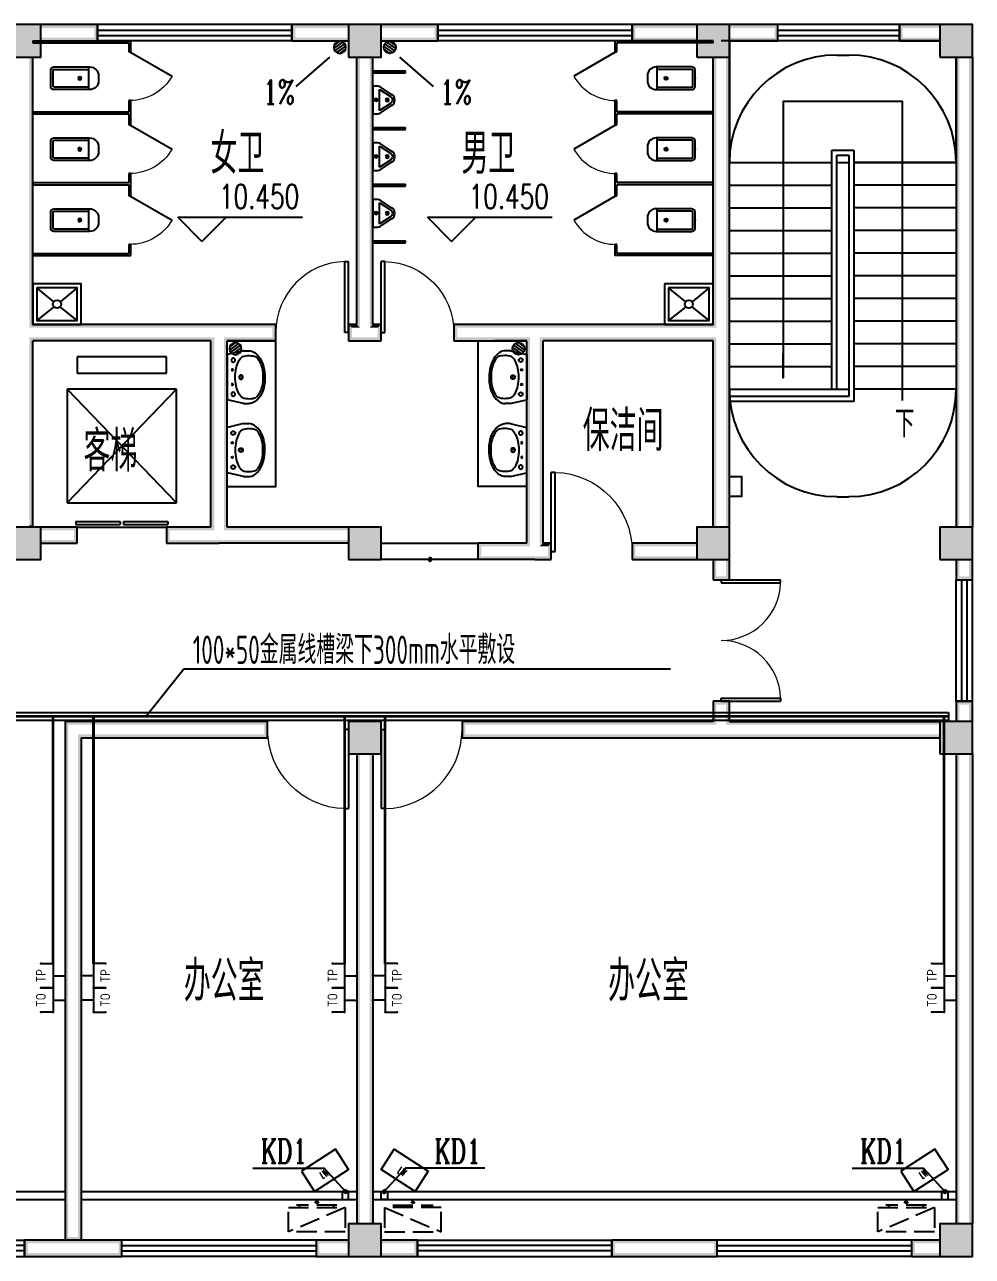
# Model space of a CAD drawing. Extents: x 6250600 to 6678662, y -692028 to -290561.
# Drawn here: x 6502230 to 6513930, y -542447 to -527247 of the extents above; entities that cross this region are included whole.
import ezdxf
from ezdxf.enums import TextEntityAlignment as Align

# ---------------------------------------------------------------- set-up
doc = ezdxf.new("R2010")
doc.units = 0
doc.header["$LTSCALE"] = 1000
doc.header["$MEASUREMENT"] = 0
doc.linetypes.add('DASH', pattern=[0.35, 0.25, -0.1])
doc.layers.get('0').update_dxf_attribs({"linetype": 'CONTINUOUS'})
for name, color, linetype in [('CABLETRAY', 4, 'CONTINUOUS'), ('EQUIP-通讯', 3, 'CONTINUOUS'), ('PUB_HATCH', 8, 'CONTINUOUS'), ('建筑底图', 251, 'CONTINUOUS'), ('排水', 221, 'CONTINUOUS'), ('电信', 7, 'CONTINUOUS'), ('电气文字', 7, 'CONTINUOUS')]:
    doc.layers.add(name, color=color, linetype=linetype)
doc.styles.add('_TCH_AXIS', font='COMPLEX', dxfattribs={"bigfont": 'GBCBIG'})
doc.styles.add('_TCH_DIM', font='SIMPLEX', dxfattribs={"bigfont": 'GBCBIG'})
doc.styles.add('_TCH_LABEL', font='COMPLEX', dxfattribs={"bigfont": 'GBCBIG'})
doc.styles.add('_TEL_DIM', font='sceie.shx', dxfattribs={"width": 0.8, "height": 3.5, "bigfont": 'sceic.shx'})
doc.styles.add('DIM_FONT', font='SIMPLEX', dxfattribs={"width": 0.7, "bigfont": 'GBCBIG'})
doc.styles.add('sceie', font='sceie.shx', dxfattribs={"width": 0.7, "bigfont": 'sceic.shx'})
doc.styles.add('schuco', font='sceie.shx', dxfattribs={"width": 0.7, "bigfont": 'sceic.shx'})

# ---------------------------------------------------------------- blocks, each defined once
blk = doc.blocks.new('$equip$00001847')
for p, q in [((-0.5, 0.499), (-0.5, 0.999)), ((0.5, 0.999), (0.5, 0.499)), ((0.5, 0.499), (-0.5, 0.499)), ((0, 0.5), (0, 0))]:
    blk.add_line(p, q)
for p in [(-0.5, 0.999), (0.5, 0.999), (-0.5, 0.499), (0, 0), (0.5, 0.499)]:
    blk.add_point(p)
at = {"color": 7, "style": '_TEL_DIM'}
blk.add_attdef('$TEXT$', text='', height=0.4, dxfattribs=at).set_placement((0, 0.999), align=Align.MIDDLE_CENTER)
at = {"color": 7, "style": '_TEL_DIM', "flags": 1}
blk.add_attdef('A', text='', height=0.00002, dxfattribs=at).set_placement((0, 0), align=Align.MIDDLE_CENTER)
blk = doc.blocks.new('$equip$00001867')
for p, q in [((-0.5, 0.499), (-0.5, 0.999)), ((0.5, 0.999), (0.5, 0.499)), ((0.5, 0.499), (-0.5, 0.499)), ((0, 0.5), (0, 0))]:
    blk.add_line(p, q)
for p in [(-0.5, 0.999), (0.5, 0.999), (-0.5, 0.499), (0, 0), (0.5, 0.499)]:
    blk.add_point(p)
at = {"color": 7, "style": '_TEL_DIM'}
blk.add_attdef('$TEXT$', text='', height=0.4, dxfattribs=at).set_placement((0, 0.999), align=Align.MIDDLE_CENTER)
at = {"color": 7, "style": '_TEL_DIM', "flags": 1}
blk.add_attdef('A', text='', height=0.00002, dxfattribs=at).set_placement((0, 0), align=Align.MIDDLE_CENTER)
blk = doc.blocks.new('$plan$00000344')
for p, q in [((-280, -10), (-280, 0)), ((280, 0), (280, -10)), ((-251, -189), (-251, -186)), ((-248, -183), (-250, -185))]:
    blk.add_line(p, q)
for points in [[(-280, 0), (280, 0)], [(-326, -200), (-280, -5)], [(326, -204), (280, -5)]]:
    blk.add_lwpolyline(points)
for points in [[(253, -188, 0.098208), (193, -141, 0.066287), (110, -111, 0.052428), (0, -100, 0.052428), (-110, -111, 0.066287), (-193, -141, 0.093876), (-251, -186, 0.171377)], [(-326, -200, 0.008223), (-326, -204, 0.149285)], [(-326, -266, 0.149285), (-304, -337, 0.107079), (-231, -408, 0.075625), (-131, -450, 0.062436), (-1, -467, 0.062436), (130, -452, 0.075625), (230, -410, 0.107079), (304, -339, 0.149285), (326, -268, 0.005205), (326, -266, 0.086596)], [(-250, -358, 0.091341), (-193, -401, 0.066287), (-110, -431, 0.052428), (0, -442, 0.052428), (110, -431, 0.066287), (193, -401, 0.091756), (250, -358, 0.171377)]]:
    blk.add_lwpolyline(points, format="xyb")
at = {"flags": 128}
for points in [[(-326, -204), (-326, -268)], [(326, -204), (326, -268)]]:
    blk.add_lwpolyline(points, dxfattribs=at)
for points in [[(-253, -188, 0.172546), (-250, -358, 0.726395)], [(253, -188, -0.172546), (250, -358, -0.726395)]]:
    blk.add_lwpolyline(points, format="xyb", dxfattribs=at)
for centre, radius in [((-210, -75), 24), ((-210, -75), 24), ((-210, -75), 24), ((-90, -65), 10), ((0, -170), 25), ((90, -65), 10), ((210, -75), 24)]:
    blk.add_circle(centre, radius)
at = {"lineweight": 13}
blk.add_circle((0, -170), 15, dxfattribs=at)
blk.add_arc((-250, -186), 1, 131.3224, 180)
blk = doc.blocks.new('_LV12')
for p, q in [((-250, -50), (-39, -219)), ((39, -219), (250, -50)), ((-250, -450), (-39, -281)), ((39, -281), (250, -450))]:
    blk.add_line(p, q)
for points in [[(300, -500), (300, 0), (-300, 0), (-300, -500)], [(250, -450), (250, -50), (-250, -50), (-250, -450)]]:
    blk.add_lwpolyline(points, close=True)
blk.add_circle((0, -250), 50)
blk = doc.blocks.new('$lvtry$00000171')
at = {"layer": '排水'}
for p, q in [((-74, 11), (-11, 74)), ((-70, -27), (27, 70)), ((-53, -53), (53, 53)), ((-27, -70), (70, 27)), ((11, -74), (74, -11))]:
    blk.add_line(p, q, dxfattribs=at)
blk.add_circle((0, 0), 75, dxfattribs=at)
blk.add_point((0, 0), dxfattribs=at)
blk = doc.blocks.new('$lvtry$00000200')
at = {"color": 0}
for p, q in [((-110, -40), (-110, -470)), ((100, -30), (-100, -30)), ((110, -470), (110, -40))]:
    blk.add_line(p, q, dxfattribs=at)
blk.add_lwpolyline([(100, 0), (-100, 0, 0.414214), (-140, -40), (-140, -480, 0.414214), (-30, -590), (30, -590, 0.414214), (140, -480), (140, -40, 0.414214)], format="xyb", close=True, dxfattribs=at)
blk.add_lwpolyline([(140, -470), (-140, -470)], dxfattribs=at)
blk.add_circle((0, -359), 20, dxfattribs=at)
for centre, start, end in [((-100, -40), 90, 180), ((100, -40), 0, 90)]:
    blk.add_arc(centre, 10, start, end, dxfattribs=at)
for p in [(0, 0), (0, -359)]:
    blk.add_point(p, dxfattribs=at)
blk = doc.blocks.new('$TCHSYS$APDOOR2D')
blk.add_line((0.5, 0), (0, 0.866))
at = {"lineweight": 13}
blk.add_arc((0.5, 0), 1, 120, 180, dxfattribs=at)
blk = doc.blocks.new('$lvtry$00000221')
at = {"color": 0}
for p, q in [((-124, -91), (-43, -216)), ((-116, -76), (116, -76)), ((43, -216), (124, -91))]:
    blk.add_line(p, q, dxfattribs=at)
blk.add_lwpolyline([(69, -231, -0.57735), (-69, -231), (-162, -88, -0.145378), (-170, -61), (-170, 0), (170, 0), (170, -61, -0.145378), (162, -88)], format="xyb", close=True, dxfattribs=at)
for centre, radius in [((0, -38), 17.7), ((0, -177), 20)]:
    blk.add_circle(centre, radius, dxfattribs=at)
for centre, radius, start, end in [((-116, -86), 10, 90, 213.0863), ((116, -86), 10, 326.9137, 90), ((0, -191), 50, 210, 330)]:
    blk.add_arc(centre, radius, start, end, dxfattribs=at)
for p in [(0, -38), (0, -177)]:
    blk.add_point(p, dxfattribs=at)
blk = doc.blocks.new('A$C2E081725')
at = {"linetype": 'DASH'}
for p, q in [((700, 94), (0, 394)), ((600, 64), (100, 64)), ((138, 94), (138, 64)), ((350, 8), (327, 39)), ((350, 49), (350, 0)), ((350, 8), (373, 39)), ((563, 94), (563, 64))]:
    blk.add_line(p, q, dxfattribs=at)
blk.add_lwpolyline([(0, 394), (0, 94), (700, 94), (700, 394)], close=True, dxfattribs=at)
blk = doc.blocks.new('$DorLib2D$00000002')
for p, q in [((-0.5, 0), (-0.5, 0.4875)), ((-0.475, 0.4875), (-0.5, 0.4875)), ((-0.475, 0), (-0.475, 0.4875)), ((0.475, 0), (0.475, 0.4875)), ((0.475, 0.4875), (0.5, 0.4875)), ((0.5, 0), (0.5, 0.4875)), ((-0.5, 0), (-0.475, 0)), ((0.5, 0), (0.475, 0))]:
    blk.add_line(p, q)
at = {"lineweight": 13}
for centre, start, end in [((-0.4875, 0), 0, 88.53072), ((0.4875, 0), 91.46928, 180)]:
    blk.add_arc(centre, 0.4875, start, end, dxfattribs=at)
blk = doc.blocks.new('_FZH')
blk.add_lwpolyline([(-0.5, -0.5), (0.5, -0.5), (0.5, 0.5), (-0.5, 0.5)], close=True)
at = {"layer": 'PUB_HATCH'}
blk.add_solid([(-0.5, -0.5), (0.5, -0.5), (-0.5, 0.5), (0.5, 0.5)], dxfattribs=at)
blk = doc.blocks.new('$WINLIB2D$00000001')
at = {"color": 0}
for points in [[(-0.5, 0.5), (-0.5, -0.5)], [(-0.5, 0.5), (0.5, 0.5)], [(0.5, -0.5), (0.5, 0.5)], [(0.5, 0.1667), (-0.5, 0.1667)], [(0.5, -0.1667), (-0.5, -0.1667)], [(-0.5, -0.5), (0.5, -0.5)]]:
    blk.add_lwpolyline(points, dxfattribs=at)
blk = doc.blocks.new('$DorLib2D$00000001')
for p, q in [((0.45, 0.975), (0.5, 0.975)), ((0.45, 0), (0.45, 0.975)), ((0.5, 0), (0.5, 0.975)), ((0.5, 0), (0.45, 0))]:
    blk.add_line(p, q)
at = {"lineweight": 13}
blk.add_arc((0.475, 0), 0.975, 91.4693, 180, dxfattribs=at)
blk = doc.blocks.new('$TCHSYS$WIN2D')
for p, q in [((-0.5, 0.5), (0.5, 0.5)), ((-0.5, 0.5), (-0.5, -0.5)), ((0.5, 0.5), (0.5, -0.5)), ((0.5, 0.167), (-0.5, 0.167)), ((0.5, -0.167), (-0.5, -0.167)), ((-0.5, -0.5), (0.5, -0.5))]:
    blk.add_line(p, q)
blk = doc.blocks.new('$TCHSYS$LDOR22D')
for p, q in [((-0.517, 0.833), (-0.017, 0.833)), ((-0.517, 0.833), (-0.517, 0.667)), ((-0.017, 0.833), (-0.017, 0.667)), ((0.017, 0.833), (0.017, 0.667)), ((0.017, 0.833), (0.517, 0.833)), ((0.517, 0.833), (0.517, 0.667)), ((-0.517, 0.667), (-0.017, 0.667)), ((0.017, 0.667), (0.517, 0.667)), ((-0.5, 0.5), (0.5, 0.5))]:
    blk.add_line(p, q)

msp = doc.modelspace()

# ---------------------------------------------------------------- hatches: boundary and pattern name
at = {"layer": '建筑底图'}
for points in [[(6502429.9, -527246.7), (6502029.9, -527246.7), (6502069.9, -527286.7), (6502389.9, -527286.7)], [(6502429.9, -527646.7), (6502429.9, -527246.7), (6502389.9, -527286.7), (6502389.9, -527606.7)], [(6502429.9, -527246.7), (6502429.9, -527286.7), (6503089.9, -527286.7), (6503129.9, -527246.7)], [(6503129.9, -527446.7), (6503129.9, -527246.7), (6503089.9, -527286.7), (6503089.9, -527406.7)], [(6506229.9, -527286.7), (6506229.9, -527246.7), (6505529.9, -527246.7), (6505569.9, -527286.7)], [(6505529.9, -527246.7), (6505529.9, -527446.7), (6505569.9, -527406.7), (6505569.9, -527286.7)], [(6506629.9, -527246.7), (6506229.9, -527246.7), (6506269.9, -527286.7), (6506589.9, -527286.7)], [(6506229.9, -527246.7), (6506229.9, -527646.7), (6506269.9, -527606.7), (6506269.9, -527286.7)], [(6506629.9, -527646.7), (6506629.9, -527246.7), (6506589.9, -527286.7), (6506589.9, -527606.7)], [(6506629.9, -527246.7), (6506629.9, -527286.7), (6507289.9, -527286.7), (6507329.9, -527246.7)], [(6507329.9, -527446.7), (6507329.9, -527246.7), (6507289.9, -527286.7), (6507289.9, -527406.7)], [(6510529.9, -527286.7), (6510529.9, -527246.7), (6509729.9, -527246.7), (6509769.9, -527286.7)], [(6509729.9, -527246.7), (6509729.9, -527446.7), (6509769.9, -527406.7), (6509769.9, -527286.7)], [(6510929.9, -527246.7), (6510529.9, -527246.7), (6510569.9, -527286.7), (6510889.9, -527286.7)], [(6510529.9, -527246.7), (6510529.9, -527646.7), (6510569.9, -527606.7), (6510569.9, -527286.7)], [(6510929.9, -527646.7), (6510929.9, -527246.7), (6510889.9, -527286.7), (6510889.9, -527606.7)], [(6510929.9, -527246.7), (6510929.9, -527286.7), (6511489.9, -527286.7), (6511529.9, -527246.7)], [(6511529.9, -527446.7), (6511529.9, -527246.7), (6511489.9, -527286.7), (6511489.9, -527406.7)], [(6513529.9, -527286.7), (6513529.9, -527246.7), (6513029.9, -527246.7), (6513069.9, -527286.7)], [(6513029.9, -527246.7), (6513029.9, -527446.7), (6513069.9, -527406.7), (6513069.9, -527286.7)], [(6513929.9, -527246.7), (6513529.9, -527246.7), (6513569.9, -527286.7), (6513889.9, -527286.7)], [(6513529.9, -527246.7), (6513529.9, -527646.7), (6513569.9, -527606.7), (6513569.9, -527286.7)], [(6513929.9, -527646.7), (6513929.9, -527246.7), (6513889.9, -527286.7), (6513889.9, -527606.7)], [(6502429.9, -527406.7), (6502429.9, -527446.7), (6503129.9, -527446.7), (6503089.9, -527406.7)], [(6506229.9, -527446.7), (6506229.9, -527406.7), (6505569.9, -527406.7), (6505529.9, -527446.7)], [(6506629.9, -527406.7), (6506629.9, -527446.7), (6507329.9, -527446.7), (6507289.9, -527406.7)], [(6510529.9, -527446.7), (6510529.9, -527406.7), (6509769.9, -527406.7), (6509729.9, -527446.7)], [(6510929.9, -527406.7), (6510929.9, -527446.7), (6511529.9, -527446.7), (6511489.9, -527406.7)], [(6513529.9, -527446.7), (6513529.9, -527406.7), (6513069.9, -527406.7), (6513029.9, -527446.7)], [(6502029.9, -527646.7), (6502429.9, -527646.7), (6502389.9, -527606.7), (6502069.9, -527606.7)], [(6502329.9, -527646.7), (6502289.9, -527646.7), (6502289.9, -530986.7), (6502329.9, -530946.7)], [(6506229.9, -527646.7), (6506629.9, -527646.7), (6506589.9, -527606.7), (6506269.9, -527606.7)], [(6506369.9, -527646.7), (6506329.9, -527646.7), (6506329.9, -530946.7), (6506369.9, -530986.7)], [(6506529.9, -527646.7), (6506489.9, -527646.7), (6506489.9, -530986.7), (6506529.9, -530946.7)], [(6510529.9, -527646.7), (6510929.9, -527646.7), (6510889.9, -527606.7), (6510569.9, -527606.7)], [(6510769.9, -527646.7), (6510729.9, -527646.7), (6510729.9, -530946.7), (6510769.9, -530986.7)], [(6510929.9, -527646.7), (6510889.9, -527646.7), (6510889.9, -531046.7), (6510929.9, -531046.7)], [(6513529.9, -527646.7), (6513929.9, -527646.7), (6513889.9, -527606.7), (6513569.9, -527606.7)], [(6513729.9, -533446.7), (6513769.9, -533446.7), (6513769.9, -527646.7), (6513729.9, -527646.7)], [(6513889.9, -533446.7), (6513929.9, -533446.7), (6513929.9, -527646.7), (6513889.9, -527646.7)], [(6504329.9, -530946.7), (6502329.9, -530946.7), (6502289.9, -530986.7), (6504329.9, -530986.7)], [(6504629.9, -530946.7), (6504329.9, -530946.7), (6504329.9, -530986.7), (6504629.9, -530986.7)], [(6505329.9, -530946.7), (6504629.9, -530946.7), (6504629.9, -530986.7), (6505289.9, -530986.7)], [(6505329.9, -531146.7), (6505329.9, -530946.7), (6505289.9, -530986.7), (6505289.9, -531106.7)], [(6506329.9, -530946.7), (6506229.9, -530946.7), (6506269.9, -530986.7), (6506369.9, -530986.7)], [(6506229.9, -530946.7), (6506229.9, -531146.7), (6506269.9, -531106.7), (6506269.9, -530986.7)], [(6506629.9, -530946.7), (6506529.9, -530946.7), (6506489.9, -530986.7), (6506589.9, -530986.7)], [(6506629.9, -531146.7), (6506629.9, -530946.7), (6506589.9, -530986.7), (6506589.9, -531106.7)], [(6508029.9, -530946.7), (6507529.9, -530946.7), (6507569.9, -530986.7), (6508029.9, -530986.7)], [(6507529.9, -530946.7), (6507529.9, -531146.7), (6507569.9, -531106.7), (6507569.9, -530986.7)], [(6508529.9, -530946.7), (6508029.9, -530946.7), (6508029.9, -530986.7), (6508529.9, -530986.7)], [(6510729.9, -530946.7), (6508529.9, -530946.7), (6508529.9, -530986.7), (6510769.9, -530986.7)], [(6510889.9, -533446.7), (6510929.9, -533446.7), (6510929.9, -531046.7), (6510889.9, -531046.7)], [(6504329.9, -531146.7), (6502329.9, -531146.7), (6502289.9, -531106.7), (6504329.9, -531106.7)], [(6502289.9, -533446.7), (6502329.9, -533446.7), (6502329.9, -531146.7), (6502289.9, -531106.7)], [(6504529.9, -531146.7), (6504329.9, -531146.7), (6504329.9, -531106.7), (6504569.9, -531106.7)], [(6504529.9, -533446.7), (6504529.9, -531146.7), (6504569.9, -531106.7), (6504569.9, -533486.7)], [(6504729.9, -533446.7), (6504729.9, -531146.7), (6504689.9, -531106.7), (6504689.9, -533486.7)], [(6504729.9, -531146.7), (6505329.9, -531146.7), (6505289.9, -531106.7), (6504689.9, -531106.7)], [(6506229.9, -531146.7), (6506429.9, -531146.7), (6506429.9, -531106.7), (6506269.9, -531106.7)], [(6506429.9, -531146.7), (6506629.9, -531146.7), (6506589.9, -531106.7), (6506429.9, -531106.7)], [(6507529.9, -531146.7), (6508029.9, -531146.7), (6508029.9, -531106.7), (6507569.9, -531106.7)], [(6508429.9, -531146.7), (6508029.9, -531146.7), (6508029.9, -531106.7), (6508469.9, -531106.7)], [(6508429.9, -533646.7), (6508429.9, -531146.7), (6508469.9, -531106.7), (6508469.9, -533686.7)], [(6508629.9, -533646.7), (6508629.9, -531146.7), (6508589.9, -531106.7), (6508589.9, -533686.7)], [(6510729.9, -531146.7), (6508629.9, -531146.7), (6508589.9, -531106.7), (6510769.9, -531106.7)], [(6510729.9, -533446.7), (6510769.9, -533446.7), (6510769.9, -531106.7), (6510729.9, -531146.7)], [(6502429.9, -533446.7), (6502029.9, -533446.7), (6502069.9, -533486.7), (6502389.9, -533486.7)], [(6502273.3, -533446.7), (6502329.9, -533446.7), (6502301.6, -533418.4)], [(6502429.9, -533846.7), (6502429.9, -533446.7), (6502389.9, -533486.7), (6502389.9, -533806.7)], [(6502429.9, -533446.7), (6502429.9, -533486.7), (6502839.9, -533486.7), (6502879.9, -533446.7)], [(6502879.9, -533646.7), (6502879.9, -533446.7), (6502839.9, -533486.7), (6502839.9, -533606.7)], [(6504529.9, -533446.7), (6503979.9, -533446.7), (6504019.9, -533486.7), (6504569.9, -533486.7)], [(6503979.9, -533446.7), (6503979.9, -533646.7), (6504019.9, -533606.7), (6504019.9, -533486.7)], [(6506229.9, -533486.7), (6506229.9, -533446.7), (6504729.9, -533446.7), (6504689.9, -533486.7)], [(6506629.9, -533446.7), (6506229.9, -533446.7), (6506269.9, -533486.7), (6506589.9, -533486.7)], [(6506229.9, -533446.7), (6506229.9, -533846.7), (6506269.9, -533806.7), (6506269.9, -533486.7)], [(6506629.9, -533846.7), (6506629.9, -533446.7), (6506589.9, -533486.7), (6506589.9, -533806.7)], [(6510929.9, -533446.7), (6510529.9, -533446.7), (6510569.9, -533486.7), (6510889.9, -533486.7)], [(6510529.9, -533446.7), (6510529.9, -533846.7), (6510569.9, -533806.7), (6510569.9, -533486.7)], [(6510929.9, -533846.7), (6510929.9, -533446.7), (6510889.9, -533486.7), (6510889.9, -533806.7)], [(6513929.9, -533446.7), (6513529.9, -533446.7), (6513569.9, -533486.7), (6513889.9, -533486.7)], [(6513529.9, -533446.7), (6513529.9, -533846.7), (6513569.9, -533806.7), (6513569.9, -533486.7)], [(6513929.9, -533846.7), (6513929.9, -533446.7), (6513889.9, -533486.7), (6513889.9, -533806.7)], [(6502429.9, -533606.7), (6502429.9, -533646.7), (6502879.9, -533646.7), (6502839.9, -533606.7)], [(6503979.9, -533646.7), (6504629.9, -533646.7), (6504629.9, -533606.7), (6504019.9, -533606.7)], [(6506229.9, -533646.7), (6506229.9, -533606.7), (6504629.9, -533606.7), (6504629.9, -533646.7)], [(6508429.9, -533646.7), (6507829.9, -533646.7), (6507829.9, -533686.7), (6508469.9, -533686.7)], [(6507829.9, -533846.7), (6507829.9, -533646.7), (6507869.9, -533646.7), (6507869.9, -533846.7)], [(6508729.9, -533646.7), (6508629.9, -533646.7), (6508589.9, -533686.7), (6508689.9, -533686.7)], [(6508729.9, -533846.7), (6508729.9, -533646.7), (6508689.9, -533686.7), (6508689.9, -533806.7)], [(6510529.9, -533686.7), (6510529.9, -533646.7), (6509729.9, -533646.7), (6509769.9, -533686.7)], [(6509729.9, -533646.7), (6509729.9, -533846.7), (6509769.9, -533806.7), (6509769.9, -533686.7)], [(6502029.9, -533846.7), (6502429.9, -533846.7), (6502389.9, -533806.7), (6502069.9, -533806.7)], [(6506229.9, -533846.7), (6506629.9, -533846.7), (6506589.9, -533806.7), (6506269.9, -533806.7)], [(6508529.9, -533846.7), (6507829.9, -533846.7), (6507829.9, -533806.7), (6508529.9, -533806.7)], [(6508529.9, -533846.7), (6508729.9, -533846.7), (6508689.9, -533806.7), (6508529.9, -533806.7)], [(6510529.9, -533846.7), (6510529.9, -533806.7), (6509769.9, -533806.7), (6509729.9, -533846.7)], [(6510529.9, -533846.7), (6510929.9, -533846.7), (6510889.9, -533806.7), (6510569.9, -533806.7)], [(6513529.9, -533846.7), (6513929.9, -533846.7), (6513889.9, -533806.7), (6513569.9, -533806.7)], [(6510769.9, -533846.7), (6510729.9, -533846.7), (6510729.9, -534096.7), (6510769.9, -534056.7)], [(6510929.9, -533846.7), (6510889.9, -533846.7), (6510889.9, -534056.7), (6510929.9, -534096.7)], [(6513769.9, -533846.7), (6513729.9, -533846.7), (6513729.9, -534096.7), (6513769.9, -534056.7)], [(6513929.9, -533846.7), (6513889.9, -533846.7), (6513889.9, -534056.7), (6513929.9, -534096.7)], [(6510729.9, -534096.7), (6510929.9, -534096.7), (6510889.9, -534056.7), (6510769.9, -534056.7)], [(6513729.9, -534096.7), (6513929.9, -534096.7), (6513889.9, -534056.7), (6513769.9, -534056.7)], [(6510929.9, -535596.7), (6510729.9, -535596.7), (6510769.9, -535636.7), (6510889.9, -535636.7)], [(6510729.9, -535596.7), (6510729.9, -535846.7), (6510769.9, -535886.7), (6510769.9, -535636.7)], [(6510929.9, -535846.7), (6510929.9, -535596.7), (6510889.9, -535636.7), (6510889.9, -535886.7)], [(6513929.9, -535596.7), (6513729.9, -535596.7), (6513769.9, -535636.7), (6513889.9, -535636.7)], [(6513729.9, -535846.7), (6513769.9, -535846.7), (6513769.9, -535636.7), (6513729.9, -535596.7)], [(6513889.9, -535846.7), (6513929.9, -535846.7), (6513929.9, -535596.7), (6513889.9, -535636.7)], [(6505229.9, -535846.7), (6502729.9, -535846.7), (6502769.9, -535886.7), (6505189.9, -535886.7)], [(6502729.9, -535846.7), (6502729.9, -542246.7), (6502769.9, -542246.7), (6502769.9, -535886.7)], [(6505229.9, -536046.7), (6505229.9, -535846.7), (6505189.9, -535886.7), (6505189.9, -536006.7)], [(6506629.9, -535846.7), (6506229.9, -535846.7), (6506269.9, -535886.7), (6506589.9, -535886.7)], [(6506229.9, -535846.7), (6506229.9, -536246.7), (6506269.9, -536206.7), (6506269.9, -535886.7)], [(6506629.9, -536246.7), (6506629.9, -535846.7), (6506589.9, -535886.7), (6506589.9, -536206.7)], [(6510729.9, -535846.7), (6507629.9, -535846.7), (6507669.9, -535886.7), (6510769.9, -535886.7)], [(6507629.9, -535846.7), (6507629.9, -536046.7), (6507669.9, -536006.7), (6507669.9, -535886.7)], [(6513529.9, -535886.7), (6513529.9, -535846.7), (6510929.9, -535846.7), (6510889.9, -535886.7)], [(6513929.9, -535846.7), (6513529.9, -535846.7), (6513569.9, -535886.7), (6513889.9, -535886.7)], [(6513529.9, -535846.7), (6513529.9, -536246.7), (6513569.9, -536206.7), (6513569.9, -535886.7)], [(6513929.9, -536246.7), (6513929.9, -535846.7), (6513889.9, -535886.7), (6513889.9, -536206.7)], [(6502929.9, -536046.7), (6505229.9, -536046.7), (6505189.9, -536006.7), (6502889.9, -536006.7)], [(6502929.9, -536046.7), (6502929.9, -542246.7), (6502889.9, -542246.7), (6502889.9, -536006.7)], [(6507629.9, -536046.7), (6510829.9, -536046.7), (6510829.9, -536006.7), (6507669.9, -536006.7)], [(6513529.9, -536046.7), (6513529.9, -536006.7), (6510829.9, -536006.7), (6510829.9, -536046.7)], [(6506229.9, -536246.7), (6506629.9, -536246.7), (6506589.9, -536206.7), (6506269.9, -536206.7)], [(6506329.9, -542046.7), (6506369.9, -542046.7), (6506369.9, -536246.7), (6506329.9, -536246.7)], [(6506489.9, -542046.7), (6506529.9, -542046.7), (6506529.9, -536246.7), (6506489.9, -536246.7)], [(6513529.9, -536246.7), (6513929.9, -536246.7), (6513889.9, -536206.7), (6513569.9, -536206.7)], [(6513729.9, -542046.7), (6513769.9, -542046.7), (6513769.9, -536246.7), (6513729.9, -536246.7)], [(6513889.9, -542046.7), (6513929.9, -542046.7), (6513929.9, -536246.7), (6513889.9, -536246.7)], [(6506629.9, -542046.7), (6506229.9, -542046.7), (6506269.9, -542086.7), (6506589.9, -542086.7)], [(6506229.9, -542046.7), (6506229.9, -542446.7), (6506269.9, -542406.7), (6506269.9, -542086.7)], [(6506629.9, -542446.7), (6506629.9, -542046.7), (6506589.9, -542086.7), (6506589.9, -542406.7)], [(6513929.9, -542046.7), (6513529.9, -542046.7), (6513569.9, -542086.7), (6513889.9, -542086.7)], [(6513529.9, -542046.7), (6513529.9, -542446.7), (6513569.9, -542406.7), (6513569.9, -542086.7)], [(6513929.9, -542446.7), (6513929.9, -542046.7), (6513889.9, -542086.7), (6513889.9, -542406.7)], [(6502829.9, -542246.7), (6502229.9, -542246.7), (6502269.9, -542286.7), (6502829.9, -542286.7)], [(6502229.9, -542246.7), (6502229.9, -542446.7), (6502269.9, -542406.7), (6502269.9, -542286.7)], [(6502929.9, -542246.7), (6502729.9, -542246.7), (6502729.9, -542206.7), (6502929.9, -542206.7)], [(6503429.9, -542246.7), (6502829.9, -542246.7), (6502829.9, -542286.7), (6503389.9, -542286.7)], [(6503429.9, -542446.7), (6503429.9, -542246.7), (6503389.9, -542286.7), (6503389.9, -542406.7)], [(6506229.9, -542286.7), (6506229.9, -542246.7), (6505829.9, -542246.7), (6505869.9, -542286.7)], [(6505829.9, -542246.7), (6505829.9, -542446.7), (6505869.9, -542406.7), (6505869.9, -542286.7)], [(6506629.9, -542246.7), (6506629.9, -542286.7), (6507039.9, -542286.7), (6507079.9, -542246.7)], [(6507079.9, -542446.7), (6507079.9, -542246.7), (6507039.9, -542286.7), (6507039.9, -542406.7)], [(6510129.9, -542246.7), (6509479.9, -542246.7), (6509519.9, -542286.7), (6510129.9, -542286.7)], [(6509479.9, -542246.7), (6509479.9, -542446.7), (6509519.9, -542406.7), (6509519.9, -542286.7)], [(6510779.9, -542246.7), (6510129.9, -542246.7), (6510129.9, -542286.7), (6510739.9, -542286.7)], [(6510779.9, -542446.7), (6510779.9, -542246.7), (6510739.9, -542286.7), (6510739.9, -542406.7)], [(6513529.9, -542286.7), (6513529.9, -542246.7), (6513179.9, -542246.7), (6513219.9, -542286.7)], [(6513179.9, -542246.7), (6513179.9, -542446.7), (6513219.9, -542406.7), (6513219.9, -542286.7)], [(6502229.9, -542446.7), (6502829.9, -542446.7), (6502829.9, -542406.7), (6502269.9, -542406.7)], [(6502829.9, -542446.7), (6503429.9, -542446.7), (6503389.9, -542406.7), (6502829.9, -542406.7)], [(6506229.9, -542446.7), (6506229.9, -542406.7), (6505869.9, -542406.7), (6505829.9, -542446.7)], [(6506229.9, -542446.7), (6506629.9, -542446.7), (6506589.9, -542406.7), (6506269.9, -542406.7)], [(6506629.9, -542406.7), (6506629.9, -542446.7), (6507079.9, -542446.7), (6507039.9, -542406.7)], [(6509479.9, -542446.7), (6510129.9, -542446.7), (6510129.9, -542406.7), (6509519.9, -542406.7)], [(6510129.9, -542446.7), (6510779.9, -542446.7), (6510739.9, -542406.7), (6510129.9, -542406.7)], [(6513529.9, -542446.7), (6513529.9, -542406.7), (6513219.9, -542406.7), (6513179.9, -542446.7)], [(6513529.9, -542446.7), (6513929.9, -542446.7), (6513889.9, -542406.7), (6513569.9, -542406.7)]]:
    msp.add_hatch(color=256, dxfattribs=at).paths.add_polyline_path(points)

# ---------------------------------------------------------------- linework, layer by layer
for p, q in [((6503722, -535786.8), (6504193.3, -535195)), ((6504193.3, -535195), (6510204.7, -535195))]:
    msp.add_line(p, q)
at = {"layer": 'CABLETRAY'}
for p, q in [((6499211.7, -535733.3), (6513635.2, -535733.3)), ((6513635.2, -535733.3), (6513635.2, -535833.3)), ((6513635.2, -535833.3), (6499211.7, -535833.3))]:
    msp.add_line(p, q, dxfattribs=at)
at = {"layer": '建筑底图'}
for p, q in [((6503129.9, -527246.7), (6502429.9, -527246.7)), ((6503129.9, -527446.7), (6503129.9, -527246.7)), ((6506229.9, -527246.7), (6505529.9, -527246.7)), ((6505529.9, -527246.7), (6505529.9, -527446.7)), ((6507329.9, -527246.7), (6506629.9, -527246.7)), ((6507329.9, -527446.7), (6507329.9, -527246.7)), ((6510529.9, -527246.7), (6509729.9, -527246.7)), ((6509729.9, -527246.7), (6509729.9, -527446.7)), ((6511529.9, -527246.7), (6510929.9, -527246.7)), ((6511529.9, -527446.7), (6511529.9, -527246.7)), ((6513529.9, -527246.7), (6513029.9, -527246.7)), ((6513029.9, -527246.7), (6513029.9, -527446.7)), ((6502329.9, -527446.7), (6502329.9, -527471.7)), ((6502329.9, -527446.7), (6503542.4, -527446.7)), ((6502329.9, -527471.7), (6503517.4, -527471.7)), ((6502429.9, -527446.7), (6503129.9, -527446.7)), ((6503517.4, -527471.7), (6503517.4, -527584.2)), ((6503517.4, -527584.2), (6503542.4, -527584.2)), ((6503542.4, -527584.2), (6503542.4, -527446.7)), ((6505529.9, -527446.7), (6506229.9, -527446.7)), ((6506629.9, -527446.7), (6507329.9, -527446.7)), ((6510729.9, -527446.7), (6509517.4, -527446.7)), ((6509517.4, -527446.7), (6509517.4, -527584.2)), ((6509517.4, -527584.2), (6509542.4, -527584.2)), ((6510729.9, -527471.7), (6509542.4, -527471.7)), ((6509542.4, -527584.2), (6509542.4, -527471.7)), ((6509729.9, -527446.7), (6510529.9, -527446.7)), ((6510729.9, -527471.7), (6510729.9, -527446.7)), ((6513529.9, -527446.7), (6510829.9, -527446.7)), ((6510929.9, -527446.7), (6511529.9, -527446.7)), ((6513529.9, -527446.7), (6510929.9, -527446.7)), ((6510929.9, -527446.7), (6510929.9, -528946.7)), ((6513029.9, -527446.7), (6513529.9, -527446.7)), ((6502329.9, -530946.7), (6502329.9, -527646.7)), ((6506329.9, -530946.7), (6506329.9, -527646.7)), ((6506529.9, -530946.7), (6506529.9, -527646.7)), ((6510729.9, -530946.7), (6510729.9, -527646.7)), ((6510929.9, -531046.7), (6510929.9, -527646.7)), ((6512254.9, -527621.7), (6512404.9, -527621.7)), ((6513729.9, -528846.7), (6513729.9, -527646.7)), ((6513729.9, -527646.7), (6513729.9, -533446.7)), ((6513729.9, -528946.7), (6513729.9, -527646.7)), ((6513929.9, -527646.7), (6513929.9, -533446.7)), ((6506329.9, -527841.1), (6506329.9, -527816.1)), ((6506529.9, -527816.1), (6506929.9, -527816.1)), ((6506529.9, -527841.1), (6506929.9, -527841.1)), ((6506929.9, -527841.1), (6506929.9, -527816.1)), ((6503517.4, -528184.2), (6503517.4, -528321.7)), ((6503542.4, -528184.2), (6503517.4, -528184.2)), ((6503542.4, -528334.2), (6503542.4, -528184.2)), ((6509517.4, -528184.2), (6509517.4, -528334.2)), ((6509542.4, -528184.2), (6509517.4, -528184.2)), ((6509542.4, -528321.7), (6509542.4, -528184.2)), ((6502329.9, -528321.7), (6502329.9, -528346.7)), ((6502329.9, -528321.7), (6503517.4, -528321.7)), ((6502329.9, -528346.7), (6503517.4, -528346.7)), ((6503517.4, -528346.7), (6503517.4, -528484.2)), ((6503542.4, -528484.2), (6503542.4, -528334.2)), ((6509517.4, -528334.2), (6509517.4, -528484.2)), ((6510729.9, -528321.7), (6509542.4, -528321.7)), ((6509542.4, -528484.2), (6509542.4, -528346.7)), ((6510729.9, -528346.7), (6509542.4, -528346.7)), ((6510729.9, -528346.7), (6510729.9, -528321.7)), ((6503517.4, -528484.2), (6503542.4, -528484.2)), ((6509517.4, -528484.2), (6509542.4, -528484.2)), ((6506329.9, -528540.6), (6506329.9, -528515.6)), ((6506529.9, -528515.6), (6506929.9, -528515.6)), ((6506529.9, -528540.6), (6506929.9, -528540.6)), ((6506929.9, -528540.6), (6506929.9, -528515.6)), ((6512194.9, -531746.7), (6512194.9, -528796.7)), ((6512194.9, -528796.7), (6512464.9, -528796.7)), ((6512464.9, -528796.7), (6512464.9, -531896.7)), ((6510929.9, -531746.7), (6510929.9, -528946.7)), ((6510929.9, -528946.7), (6512194.9, -528946.7)), ((6510929.9, -528946.7), (6512194.9, -528946.7)), ((6512254.9, -531746.7), (6512254.9, -528856.7)), ((6512254.9, -528856.7), (6512404.9, -528856.7)), ((6512254.9, -531746.7), (6512254.9, -528946.7)), ((6512254.9, -528946.7), (6512404.9, -528946.7)), ((6512404.9, -528856.7), (6512404.9, -531836.7)), ((6512404.9, -528946.7), (6512404.9, -531746.7)), ((6513729.9, -528946.7), (6512464.9, -528946.7)), ((6512464.9, -528946.7), (6513729.9, -528946.7)), ((6513729.9, -528946.7), (6513729.9, -531746.7)), ((6503517.4, -529084.2), (6503517.4, -529196.7)), ((6503542.4, -529084.2), (6503517.4, -529084.2)), ((6503542.4, -529209.2), (6503542.4, -529084.2)), ((6509517.4, -529084.2), (6509517.4, -529209.2)), ((6509542.4, -529084.2), (6509517.4, -529084.2)), ((6509542.4, -529196.7), (6509542.4, -529084.2)), ((6502329.9, -529196.7), (6502329.9, -529221.7)), ((6502329.9, -529196.7), (6503517.4, -529196.7)), ((6502329.9, -529221.7), (6503517.4, -529221.7)), ((6503517.4, -529221.7), (6503517.4, -529359.2)), ((6503542.4, -529359.2), (6503542.4, -529209.2)), ((6506329.9, -529240.1), (6506329.9, -529215.1)), ((6506529.9, -529215.1), (6506929.9, -529215.1)), ((6506529.9, -529240.1), (6506929.9, -529240.1)), ((6506929.9, -529240.1), (6506929.9, -529215.1)), ((6509517.4, -529209.2), (6509517.4, -529359.2)), ((6510729.9, -529196.7), (6509542.4, -529196.7)), ((6509542.4, -529359.2), (6509542.4, -529221.7)), ((6510729.9, -529221.7), (6509542.4, -529221.7)), ((6510729.9, -529221.7), (6510729.9, -529196.7)), ((6510929.9, -529226.7), (6512194.9, -529226.7)), ((6513729.9, -529226.7), (6512464.9, -529226.7)), ((6503517.4, -529359.2), (6503542.4, -529359.2)), ((6509517.4, -529359.2), (6509542.4, -529359.2)), ((6510929.9, -529506.7), (6512194.9, -529506.7)), ((6513729.9, -529506.7), (6512464.9, -529506.7)), ((6504419.4, -529922), (6504119.4, -529622)), ((6504119.4, -529622), (6505659.7, -529622)), ((6504419.4, -529922), (6504719.4, -529622)), ((6507501.4, -529922), (6507201.4, -529622)), ((6507201.4, -529622), (6508741.6, -529622)), ((6507501.4, -529922), (6507801.4, -529622)), ((6510929.9, -529786.7), (6512194.9, -529786.7)), ((6513729.9, -529786.7), (6512464.9, -529786.7)), ((6503517.4, -529959.2), (6503517.4, -530071.7)), ((6503542.4, -529959.2), (6503517.4, -529959.2)), ((6503542.4, -530096.7), (6503542.4, -529959.2)), ((6506329.9, -529939.6), (6506329.9, -529914.6)), ((6506529.9, -529914.6), (6506929.9, -529914.6)), ((6506529.9, -529939.6), (6506929.9, -529939.6)), ((6506929.9, -529939.6), (6506929.9, -529914.6)), ((6509517.4, -529959.2), (6509517.4, -530096.7)), ((6509542.4, -529959.2), (6509517.4, -529959.2)), ((6509542.4, -530071.7), (6509542.4, -529959.2)), ((6502329.9, -530071.7), (6502329.9, -530096.7)), ((6502329.9, -530071.7), (6503517.4, -530071.7)), ((6502329.9, -530096.7), (6503542.4, -530096.7)), ((6510729.9, -530096.7), (6509517.4, -530096.7)), ((6510729.9, -530071.7), (6509542.4, -530071.7)), ((6510729.9, -530096.7), (6510729.9, -530071.7)), ((6510929.9, -530066.7), (6512194.9, -530066.7)), ((6513729.9, -530066.7), (6512464.9, -530066.7)), ((6510929.9, -530346.7), (6512194.9, -530346.7)), ((6513729.9, -530346.7), (6512464.9, -530346.7)), ((6510929.9, -530626.7), (6512194.9, -530626.7)), ((6513729.9, -530626.7), (6512464.9, -530626.7)), ((6510929.9, -530906.7), (6512194.9, -530906.7)), ((6513729.9, -530906.7), (6512464.9, -530906.7)), ((6504329.9, -530946.7), (6502329.9, -530946.7)), ((6504629.9, -530946.7), (6504329.9, -530946.7)), ((6505329.9, -530946.7), (6504629.9, -530946.7)), ((6505329.9, -531146.7), (6505329.9, -530946.7)), ((6506329.9, -530946.7), (6506229.9, -530946.7)), ((6506229.9, -530946.7), (6506229.9, -531146.7)), ((6506629.9, -530946.7), (6506529.9, -530946.7)), ((6506629.9, -531146.7), (6506629.9, -530946.7)), ((6508029.9, -530946.7), (6507529.9, -530946.7)), ((6507529.9, -530946.7), (6507529.9, -531146.7)), ((6508529.9, -530946.7), (6508029.9, -530946.7)), ((6510729.9, -530946.7), (6508529.9, -530946.7)), ((6510929.9, -533446.7), (6510929.9, -531046.7)), ((6504329.9, -531146.7), (6502329.9, -531146.7)), ((6502329.9, -533446.7), (6502329.9, -531146.7)), ((6504529.9, -531146.7), (6504329.9, -531146.7)), ((6504529.9, -533446.7), (6504529.9, -531146.7)), ((6504729.9, -533446.7), (6504729.9, -531146.7)), ((6504729.9, -531146.7), (6505329.9, -531146.7)), ((6506229.9, -531146.7), (6506429.9, -531146.7)), ((6506429.9, -531146.7), (6506629.9, -531146.7)), ((6507529.9, -531146.7), (6508029.9, -531146.7)), ((6508429.9, -531146.7), (6508029.9, -531146.7)), ((6508429.9, -533646.7), (6508429.9, -531146.7)), ((6508629.9, -533646.7), (6508629.9, -531146.7)), ((6510729.9, -531146.7), (6508629.9, -531146.7)), ((6510729.9, -533446.7), (6510729.9, -531146.7)), ((6510929.9, -531186.7), (6512194.9, -531186.7)), ((6513729.9, -531186.7), (6512464.9, -531186.7)), ((6503979.9, -531346.7), (6502879.9, -531346.7)), ((6502879.9, -531346.7), (6502879.9, -531546.7)), ((6503979.9, -531546.7), (6503979.9, -531346.7)), ((6510929.9, -531466.7), (6512194.9, -531466.7)), ((6513729.9, -531466.7), (6512464.9, -531466.7)), ((6502879.9, -531546.7), (6503979.9, -531546.7)), ((6502754.9, -533146.7), (6504104.9, -531746.7)), ((6502754.9, -531746.7), (6504104.9, -533146.7)), ((6504104.9, -531746.7), (6502754.9, -531746.7)), ((6502754.9, -531746.7), (6502754.9, -533146.7)), ((6504104.9, -533146.7), (6504104.9, -531746.7)), ((6510929.9, -531746.7), (6512194.9, -531746.7)), ((6512404.9, -531836.7), (6510929.9, -531836.7)), ((6510929.9, -531896.7), (6510929.9, -531836.7)), ((6512194.9, -531746.7), (6512254.9, -531746.7)), ((6512194.9, -531746.7), (6512254.9, -531746.7)), ((6512254.9, -531746.7), (6512404.9, -531746.7)), ((6513729.9, -531746.7), (6512464.9, -531746.7)), ((6512464.9, -531896.7), (6510929.9, -531896.7)), ((6502754.9, -533146.7), (6504104.9, -533146.7)), ((6512254.9, -533071.8), (6512404.9, -533071.8)), ((6502879.9, -533446.7), (6502429.9, -533446.7)), ((6502879.9, -533646.7), (6502879.9, -533446.7)), ((6504529.9, -533446.7), (6503979.9, -533446.7)), ((6503979.9, -533446.7), (6503979.9, -533646.7)), ((6506229.9, -533446.7), (6504729.9, -533446.7)), ((6502429.9, -533646.7), (6502879.9, -533646.7)), ((6503979.9, -533646.7), (6504629.9, -533646.7)), ((6506229.9, -533646.7), (6504629.9, -533646.7)), ((6506629.9, -533646.7), (6507829.9, -533646.7)), ((6508429.9, -533646.7), (6507829.9, -533646.7)), ((6507829.9, -533846.7), (6507829.9, -533646.7)), ((6508729.9, -533646.7), (6508629.9, -533646.7)), ((6508729.9, -533846.7), (6508729.9, -533646.7)), ((6510529.9, -533646.7), (6509729.9, -533646.7)), ((6509729.9, -533646.7), (6509729.9, -533846.7)), ((6507829.9, -533846.7), (6506629.9, -533846.7)), ((6508529.9, -533846.7), (6507829.9, -533846.7)), ((6508529.9, -533846.7), (6508729.9, -533846.7)), ((6509729.9, -533846.7), (6510529.9, -533846.7)), ((6510729.9, -533846.7), (6510729.9, -534096.7)), ((6510929.9, -534096.7), (6510929.9, -533846.7)), ((6513729.9, -533846.7), (6513729.9, -534096.7)), ((6513929.9, -534096.7), (6513929.9, -533846.7)), ((6510729.9, -534096.7), (6510929.9, -534096.7)), ((6513729.9, -534096.7), (6513929.9, -534096.7)), ((6510929.9, -535596.7), (6510729.9, -535596.7)), ((6510729.9, -535596.7), (6510729.9, -535846.7)), ((6510929.9, -535846.7), (6510929.9, -535596.7)), ((6513929.9, -535596.7), (6513729.9, -535596.7)), ((6513729.9, -535596.7), (6513729.9, -535846.7)), ((6513929.9, -535846.7), (6513929.9, -535596.7)), ((6505229.9, -535846.7), (6502729.9, -535846.7)), ((6502729.9, -535846.7), (6502729.9, -542246.7)), ((6505229.9, -536046.7), (6505229.9, -535846.7)), ((6510729.9, -535846.7), (6507629.9, -535846.7)), ((6507629.9, -535846.7), (6507629.9, -536046.7)), ((6510929.9, -535846.7), (6513529.9, -535846.7)), ((6502929.9, -536046.7), (6505229.9, -536046.7)), ((6502929.9, -536046.7), (6502929.9, -542246.7)), ((6507629.9, -536046.7), (6510829.9, -536046.7)), ((6510829.9, -536046.7), (6513529.9, -536046.7)), ((6506329.9, -536246.7), (6506329.9, -542046.7)), ((6506529.9, -536246.7), (6506529.9, -542046.7)), ((6513729.9, -536246.7), (6513729.9, -542046.7)), ((6513929.9, -536246.7), (6513929.9, -542046.7)), ((6499329.9, -541646.7), (6502729.9, -541646.7)), ((6502929.9, -541646.7), (6506329.9, -541646.7)), ((6506529.9, -541646.7), (6510029.9, -541646.7)), ((6510029.9, -541646.7), (6513729.9, -541646.7)), ((6499329.9, -541746.7), (6502729.9, -541746.7)), ((6502929.9, -541746.7), (6506329.9, -541746.7)), ((6506529.9, -541746.7), (6510029.9, -541746.7)), ((6510029.9, -541746.7), (6513729.9, -541746.7)), ((6502829.9, -542246.7), (6502229.9, -542246.7)), ((6502229.9, -542246.7), (6502229.9, -542446.7)), ((6502929.9, -542246.7), (6502729.9, -542246.7)), ((6503429.9, -542246.7), (6502829.9, -542246.7)), ((6503429.9, -542446.7), (6503429.9, -542246.7)), ((6506229.9, -542246.7), (6505829.9, -542246.7)), ((6505829.9, -542246.7), (6505829.9, -542446.7)), ((6507079.9, -542246.7), (6506629.9, -542246.7)), ((6507079.9, -542446.7), (6507079.9, -542246.7)), ((6510129.9, -542246.7), (6509479.9, -542246.7)), ((6509479.9, -542246.7), (6509479.9, -542446.7)), ((6510779.9, -542246.7), (6510129.9, -542246.7)), ((6510779.9, -542446.7), (6510779.9, -542246.7)), ((6513529.9, -542246.7), (6513179.9, -542246.7)), ((6513179.9, -542246.7), (6513179.9, -542446.7)), ((6502229.9, -542446.7), (6502829.9, -542446.7)), ((6502829.9, -542446.7), (6503429.9, -542446.7)), ((6505829.9, -542446.7), (6506229.9, -542446.7)), ((6506629.9, -542446.7), (6507079.9, -542446.7)), ((6509479.9, -542446.7), (6510129.9, -542446.7)), ((6510129.9, -542446.7), (6510779.9, -542446.7)), ((6513179.9, -542446.7), (6513529.9, -542446.7))]:
    msp.add_line(p, q, dxfattribs=at)
for points in [[(6505581.6, -528008.8), (6505770.8, -527843.8), (6505997, -527646.6)], [(6507278.2, -528008.8), (6507088.9, -527843.8), (6506862.8, -527646.6)], [(6513067.4, -531886.7), (6513067.4, -528196.7), (6511592.4, -528196.7), (6511592.4, -531606.7), (6511592.4, -531306.7)], [(6504729.9, -532946.7), (6505329.9, -532946.7), (6505329.9, -531146.7), (6504729.9, -531146.7)], [(6508429.9, -532946.7), (6507829.9, -532946.7), (6507829.9, -531146.7), (6508429.9, -531146.7)], [(6510929.9, -532821.7), (6511079.9, -532821.7), (6511079.9, -533071.7), (6510929.9, -533071.7)], [(6505047.2, -541356.8), (6505928.3, -541356.8), (6506189.9, -541646.7)], [(6507912.5, -541356.8), (6506931.5, -541356.8), (6506669.9, -541646.7)], [(6512447.2, -541356.8), (6513328.3, -541356.8), (6513589.9, -541646.7)]]:
    msp.add_lwpolyline(points, dxfattribs=at)
for points in [[(6507227.8, -533828.5, 1), (6507244.1, -533865, 1)], [(6506176.5, -541631.9, 1), (6506203.3, -541661.6, 1)], [(6506683.3, -541631.9, 1), (6506656.5, -541661.6, 1)], [(6513576.5, -541631.9, 1), (6513603.3, -541661.6, 1)]]:
    msp.add_lwpolyline(points, format="xyb", close=True, dxfattribs=at)
for points in [[(6505647.1, -541394.3), (6505809.2, -541646.7), (6506229.9, -541376.5), (6506067.7, -541124.1)], [(6507212.7, -541394.3), (6507050.6, -541646.7), (6506629.9, -541376.5), (6506792, -541124.1)], [(6513047.1, -541394.3), (6513209.2, -541646.7), (6513629.9, -541376.5), (6513467.7, -541124.1)], [(6506149.9, -541746.7), (6506229.9, -541746.7), (6506229.9, -541646.7), (6506149.9, -541646.7)], [(6506709.9, -541746.7), (6506629.9, -541746.7), (6506629.9, -541646.7), (6506709.9, -541646.7)], [(6513549.9, -541746.7), (6513629.9, -541746.7), (6513629.9, -541646.7), (6513549.9, -541646.7)]]:
    msp.add_lwpolyline(points, close=True, dxfattribs=at)
for centre, start, end in [((6512254.9, -528946.7), 90, 180), ((6512404.9, -528946.7), 360, 90), ((6512254.9, -531746.7), 180, 270), ((6512404.9, -531746.7), 270, 0)]:
    msp.add_arc(centre, 1325, start, end, dxfattribs=at)
at = {"layer": '电信', "color": 4, "const_width": 35}
for points in [[(6492083.3, -538834.8), (6492083.3, -535783.3), (6513635.2, -535783.3)], [(6502580.2, -538833.7), (6502580.2, -535783.3)], [(6503079.6, -538833.7), (6503079.6, -535783.3)], [(6506180.2, -538833.7), (6506180.2, -535783.3)], [(6506679.6, -538833.7), (6506679.6, -535783.3)], [(6513580.2, -538833.7), (6513580.2, -535783.3)]]:
    msp.add_lwpolyline(points, dxfattribs=at)

# ---------------------------------------------------------------- block references
at = {"layer": 'EQUIP-通讯', "color": 1, "xscale": 300, "yscale": 300, "zscale": 300, "rotation": 90}
for name, p, values in [('$equip$00001867', (6502729.9, -538983.7), {'$TEXT$': 'TP'}), ('$equip$00001867', (6506329.9, -538983.7), {'$TEXT$': 'TP'}), ('$equip$00001867', (6513729.9, -538983.7), {'$TEXT$': 'TP'}), ('$equip$00001847', (6502729.9, -539283.7), {'$TEXT$': 'TO'}), ('$equip$00001847', (6506329.9, -539283.7), {'$TEXT$': 'TO'}), ('$equip$00001847', (6513729.9, -539283.7), {'$TEXT$': 'TO'})]:
    msp.add_blockref(name, p, dxfattribs=at).add_auto_attribs(values)
at = {"layer": 'EQUIP-通讯', "color": 1}
ref = msp.add_blockref('$equip$00001867', (6502929.9, -538983.7), dxfattribs=dict(at, xscale=-300, yscale=300, zscale=300, rotation=270))
ref.add_attrib('$TEXT$', 'TP', dxfattribs={"layer": '0', "color": 7, "height": 120, "rotation": 90, "style": '_TEL_DIM'}).set_placement((6503225.3, -538983.7), align=Align.MIDDLE_CENTER)
ref = msp.add_blockref('$equip$00001867', (6506529.9, -538983.7), dxfattribs=dict(at, xscale=-300, yscale=300, zscale=300, rotation=270))
ref.add_attrib('$TEXT$', 'TP', dxfattribs={"layer": '0', "color": 7, "height": 120, "rotation": 90, "style": '_TEL_DIM'}).set_placement((6506825.3, -538983.7), align=Align.MIDDLE_CENTER)
ref = msp.add_blockref('$equip$00001847', (6502929.9, -539283.7), dxfattribs=dict(at, xscale=-300, yscale=300, zscale=300, rotation=270))
ref.add_attrib('$TEXT$', 'TO', dxfattribs={"layer": '0', "color": 7, "height": 120, "rotation": 90, "style": '_TEL_DIM'}).set_placement((6503225.3, -539283.7), align=Align.MIDDLE_CENTER)
ref = msp.add_blockref('$equip$00001847', (6506529.9, -539283.7), dxfattribs=dict(at, xscale=-300, yscale=300, zscale=300, rotation=270))
ref.add_attrib('$TEXT$', 'TO', dxfattribs={"layer": '0', "color": 7, "height": 120, "rotation": 90, "style": '_TEL_DIM'}).set_placement((6506825.3, -539283.7), align=Align.MIDDLE_CENTER)
at = {"layer": '建筑底图'}
for name, p, xscale, yscale, zscale in [('_FZH', (6502229.9, -527446.7), 400, 400, 400), ('_FZH', (6506429.9, -527446.7), 400, 400, 400), ('_FZH', (6510729.9, -527446.7), 400, 400, 400), ('_FZH', (6513729.9, -527446.7), 400, 400, 400), ('_FZH', (6502229.9, -533646.7), 400, 400, 400), ('_FZH', (6506429.9, -533646.7), 400, 400, 400), ('_FZH', (6510729.9, -533646.7), 400, 400, 400), ('_FZH', (6513729.9, -533646.7), 400, 400, 400), ('$DorLib2D$00000001', (6505729.9, -535946.7), 1000, -1000, 1000), ('_FZH', (6506429.9, -536046.7), 400, 400, 400), ('$DorLib2D$00000001', (6507129.9, -535946.7), -1000, -1000, -1000), ('_FZH', (6513729.9, -536046.7), 400, 400, 400), ('_FZH', (6506429.9, -542246.7), 400, 400, 400), ('_FZH', (6513729.9, -542246.7), 400, 400, 400)]:
    msp.add_blockref(name, p, dxfattribs=dict(at, xscale=xscale, yscale=yscale, zscale=zscale))
for name, p, xscale, yscale, zscale, rotation in [('$WINLIB2D$00000001', (6504329.9, -527346.7), -2400, -199.999998777872, -2400, 6.839720789741932e-08), ('$WINLIB2D$00000001', (6508529.9, -527346.7), -2400, -200.0000044407789, -2400, 7.231655274608784e-09), ('$TCHSYS$WIN2D', (6512279.9, -527346.7), -1500, -200.000005539041, -1500, 6.713573696970343e-08), ('$TCHSYS$APDOOR2D', (6503529.9, -527884.2), -600, 600, 25, 270), ('$TCHSYS$APDOOR2D', (6509529.9, -527884.2), -600, -600, 25, 270), ('$TCHSYS$APDOOR2D', (6503529.9, -528784.2), -600, 600, 25, 270), ('$TCHSYS$APDOOR2D', (6509529.9, -528784.2), -600, -600, 25, 270), ('$TCHSYS$APDOOR2D', (6503529.9, -529659.2), -600, 600, 25, 270), ('$TCHSYS$APDOOR2D', (6509529.9, -529659.2), -600, -600, 25, 270), ('$DorLib2D$00000001', (6505779.9, -531046.7), -900, -900, -900, 180), ('$DorLib2D$00000001', (6507079.9, -531046.7), 900, -900, 900, 180.0000000457569), ('$DorLib2D$00000001', (6509229.9, -533746.7), 1000, -1000, 1000, 179.9999999826926), ('$TCHSYS$LDOR22D', (6503429.9, -533546.7), -1100, -199.9999999713618, -1100, 180), ('$DorLib2D$00000002', (6510829.9, -534846.7), -1500, -1500, -1500, 90.00000000771503), ('$TCHSYS$WIN2D', (6513829.9, -534846.7), -1500, -199.9999982714653, -1500, 269.9999998714003), ('$WINLIB2D$00000001', (6501029.9, -542346.7), -2400, -199.9999949552584, -2400, 180), ('$WINLIB2D$00000001', (6504629.9, -542346.7), 2400, -200.0000048198272, 2400, 180.0000000469612), ('$WINLIB2D$00000001', (6508279.9, -542346.7), -2400, -200.0000048198272, -2400, 180.0000000469611), ('$WINLIB2D$00000001', (6511979.9, -542346.7), 2400, -200.0000067215879, 2400, 180.0000000596849)]:
    msp.add_blockref(name, p, dxfattribs=dict(at, xscale=xscale, yscale=yscale, zscale=zscale, rotation=rotation))
at = {"layer": '建筑底图', "yscale": -1}
for name, p, rotation in [('$lvtry$00000171', (6506121.5, -527526.7), 81.34549654432831), ('$lvtry$00000200', (6502552, -527909.2), 269.9999999999155), ('$lvtry$00000200', (6502552, -528784.2), 269.9999999999155), ('$lvtry$00000200', (6502552, -529659.2), 269.9999999999155), ('$lvtry$00000171', (6504833.3, -531245.8), 261.3454965443283), ('$plan$00000344', (6504729.9, -531596.7), 270)]:
    msp.add_blockref(name, p, dxfattribs=dict(at, rotation=rotation))
at = {"layer": '建筑底图', "xscale": -1, "yscale": -1}
for name, p, rotation in [('$lvtry$00000171', (6506738.2, -527526.7), 278.6545034556717), ('$lvtry$00000171', (6508326.4, -531245.8), 98.65450345567174), ('$plan$00000344', (6508429.9, -531596.7), 90)]:
    msp.add_blockref(name, p, dxfattribs=dict(at, rotation=rotation))
at = {"layer": '建筑底图'}
for name, p, rotation in [('$lvtry$00000200', (6510507.8, -527909.2), 270.0000000000845), ('$lvtry$00000200', (6510507.8, -528784.2), 270.0000000000845), ('$lvtry$00000200', (6510507.8, -529659.2), 270.0000000000845), ('_LV12', (6502629.9, -530946.7), 180), ('_LV12', (6510429.9, -530946.7), 180), ('$plan$00000344', (6504729.9, -532496.7), 90), ('A$C2E081725', (6507373.8, -541751.2), 180)]:
    msp.add_blockref(name, p, dxfattribs=dict(at, rotation=rotation))
at = {"layer": '建筑底图', "xscale": -1}
for name, p, rotation in [('$lvtry$00000221', (6506529.9, -528176.2), 90), ('$lvtry$00000221', (6506529.9, -528875.6), 90), ('$lvtry$00000221', (6506529.9, -529575.1), 90), ('$plan$00000344', (6508429.9, -532496.7), 270), ('A$C2E081725', (6505485.9, -541751.2), 180), ('A$C2E081725', (6512761.7, -541751.2), 180)]:
    msp.add_blockref(name, p, dxfattribs=dict(at, rotation=rotation))

# ---------------------------------------------------------------- texts
at = {"layer": '建筑底图'}
for s, height, style, width, p in [('1%', 297.5, '_TCH_AXIS', 0.705882, (6505172.5, -528226.5)), ('1%', 297.5, '_TCH_AXIS', 0.705882, (6507357.3, -528226.5)), ('女卫', 500, 'schuco', 0.7, (6504524.6, -529089.3)), ('男卫', 500, 'schuco', 0.7, (6507623.1, -529089.3)), ('10.450', 297.5, '_TCH_DIM', 0.705882, (6504629.7, -529517)), ('10.450', 297.5, '_TCH_DIM', 0.705882, (6507711.6, -529517)), ('保洁间', 500, 'schuco', 0.7, (6509120, -532508.3)), ('客梯', 500, 'schuco', 0.7, (6502957, -532761.4)), ('办公室', 500, 'schuco', 0.7, (6504195.1, -539298.4)), ('办公室', 500, 'schuco', 0.7, (6509433, -539298.4)), ('KD1', 297.5, '_TCH_LABEL', 0.705882, (6505142.5, -541296.8)), ('KD1', 297.5, '_TCH_LABEL', 0.705882, (6507287.2, -541296.8)), ('KD1', 297.5, '_TCH_LABEL', 0.705882, (6512542.5, -541296.8))]:
    msp.add_text(s, height=height, dxfattribs=dict(at, style=style, width=width)).set_placement(p)
at = {"layer": '建筑底图', "style": '_TCH_DIM'}
msp.add_text('下', height=337.6, dxfattribs=at).set_placement((6512972.4, -532341.7))
at = {"layer": '建筑底图', "style": 'DIM_FONT', "width": 0.494118}
for rotation, p in [(32.71669, (6505908.8, -541492.6)), (327.28331, (6506825.9, -541412.3)), (32.71669, (6513308.8, -541492.6))]:
    msp.add_text('LW', height=89.65, rotation=rotation, dxfattribs=at).set_placement(p)
at = {"layer": '电气文字', "color": 3, "style": 'sceie', "width": 0.7}
msp.add_text('100*50金属线槽梁下300mm水平敷设', height=350, dxfattribs=at).set_placement((6504305.9, -535136.1))

doc.saveas('drawing.dxf')
